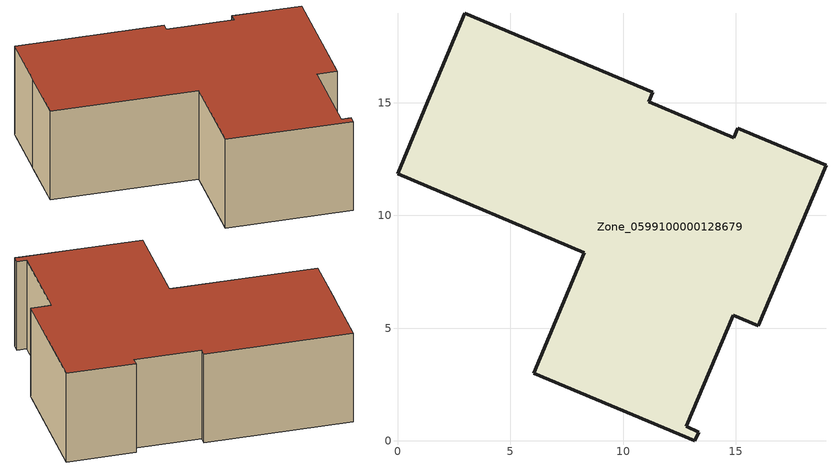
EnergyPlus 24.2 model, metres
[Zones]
Zone_0599100000128679
 floor ground (C_G): 1.48,15.37 2.99,18.97 11.31,15.47 11.14,15.03 14.91,13.44 15.09,13.87 19,12.23 16,5.1 14.88,5.57 12.81,0.64 13.35,0.39 13.18,0 6.05,3 8.29,8.35 0,11.84 1.46,15.32 z0
 wall outside (C_F): 13.18,0 13.35,0.39 12.81,0.64 14.88,5.57 16,5.1 19,12.23 15.09,13.87 14.91,13.44 11.14,15.03 11.31,15.47 2.99,18.97 1.48,15.37 1.46,15.32 0,11.84 8.29,8.35 6.05,3 13.18,0 z0:6.01
 roof outside (C_R): 2.99,18.97 1.48,15.37 1.46,15.32 0,11.84 8.29,8.35 6.05,3 13.18,0 13.35,0.39 12.81,0.64 14.88,5.57 16,5.1 19,12.23 15.09,13.87 14.91,13.44 11.14,15.03 11.31,15.47 z6.01
[BUILDING]
Pand.0599100000128679: North Axis=0; Terrain=City; Loads Convergence Tolerance Value=0.04; Temperature Convergence Tolerance Value=0.4; Solar Distribution=FullExterior; Maximum Number of Warmup Days=25; Minimum Number of Warmup Days=1
[Site:Location]
Rotterdam.The.Hague.AP_ZH_NLD Design_Conditions: Latitude=51.96; Longitude=4.45; Time Zone=1; Elevation=-4.5
[SITE:GROUNDTEMPERATURE:BUILDINGSURFACE]
18, 18, 18, 18, 18, 18, 18, 18, 18, 18, 18, 18
[MATERIAL] Thermal Absorptance=0.9; Solar Absorptance=0.7; Visible Absorptance=0.7
Name | Roughness | Thickness | Conductivity | Density | Specific Heat
G.D.1975-1991 | MediumSmooth | 0.15 | 0.288461 | 540 | 1210
F.D.1975-1991 | Rough | 0.3 | 0.230769 | 1920 | 840
R.D.1975-1991 | MediumRough | 0.2 | 0.153846 | 1500 | 1000
[CONSTRUCTION]
C_G: G.D.1975-1991
C_F: F.D.1975-1991
C_R: R.D.1975-1991
[ZONE]
Zone_0599100000128679: Type=1; Multiplier=1; Ceiling Height=Autocalculate; Volume=Autocalculate; Floor Area=autocalculate; Part of Total Floor Area=Yes
[ZONEINFILTRATION:DESIGNFLOWRATE]
Infil_Zone_0599100000128679: Zone or ZoneList or Space or SpaceList=Zone_0599100000128679; Schedule=AlwaysOn; Design Flow Rate Calculation Method=Flow/Area; Flow Rate per Floor Area=0.0042; Constant Term Coefficient=1; Temperature Term Coefficient=0; Velocity Term Coefficient=0; Velocity Squared Term Coefficient=0
[HVACTEMPLATE:ZONE:IDEALLOADSAIRSYSTEM]
Zone_0599100000128679: Maximum Heating Supply Air Temperature=50; Minimum Cooling Supply Air Temperature=13; Maximum Heating Supply Air Humidity Ratio=0.0156; Minimum Cooling Supply Air Humidity Ratio=0.0077; Heating Limit=NoLimit; Cooling Limit=NoLimit; Dehumidification Control Type=ConstantSensibleHeatRatio; Cooling Sensible Heat Ratio=0.7; Dehumidification Setpoint=60; Humidification Control Type=None; Humidification Setpoint=30; Outdoor Air Method=None; Outdoor Air Flow Rate per Person=0.00944; Outdoor Air Flow Rate per Zone Floor Area=0; Outdoor Air Flow Rate per Zone=0; Demand Controlled Ventilation Type=None; Outdoor Air Economizer Type=NoEconomizer; Heat Recovery Type=None; Sensible Heat Recovery Effectiveness=0.7; Latent Heat Recovery Effectiveness=0.65
[ZONECONTROL:THERMOSTAT]
ThermostatControl_Zone_0599100000128679: Zone or ZoneList=Zone_0599100000128679; Control Type Schedule=DualSetpointControlType; Control 1=Thermostat_Zone_0599100000128679; Temperature Difference Between Cutout And Setpoint=0
[THERMOSTATSETPOINT:DUALSETPOINT]
Thermostat_Zone_0599100000128679: Heating Setpoint Temperature Schedule=HeatingSetpoint_Zone_0599100000128679; Cooling Setpoint Temperature Schedule=CoolingSetpoint_Zone_0599100000128679
[SCHEDULE:COMPACT]
HeatingSetpoint_Zone_0599100000128679: Through: 12/31, For: AllDays, Until: 24:00, 21
CoolingSetpoint_Zone_0599100000128679: Through: 12/31, For: AllDays, Until: 24:00, 24
DualSetpointControlType: Through: 12/31, For: AllDays, Until: 24:00, 4
AlwaysOn: Through: 12/31, For: AllDays, Until: 24:00, 1
